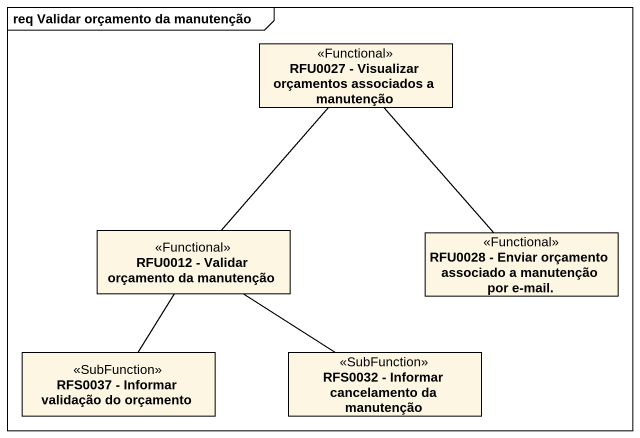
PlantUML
@startuml
mainframe req Validar orçamento da manutenção
hide circle
hide empty members
class "RFU0027 - Visualizar orçamentos associados a manutenção" as RFU0027_Visualizar <<Functional>>
class "RFU0012 - Validar orçamento da manutenção" as RFU0012_Validar_orçamento <<Functional>>
class "RFU0028 - Enviar orçamento associado a manutenção por e-mail." as RFU0028_Enviar_orçamento <<Functional>>
class "RFS0037 - Informar validação do orçamento" as RFS0037_Informar_validação <<SubFunction>>
class "RFS0032 - Informar cancelamento da manutenção" as RFS0032_Informar <<SubFunction>>
RFU0012_Validar_orçamento -up- RFU0027_Visualizar
RFU0028_Enviar_orçamento -up- RFU0027_Visualizar
RFS0037_Informar_validação -up- RFU0012_Validar_orçamento
RFS0032_Informar -up- RFU0012_Validar_orçamento
@enduml
